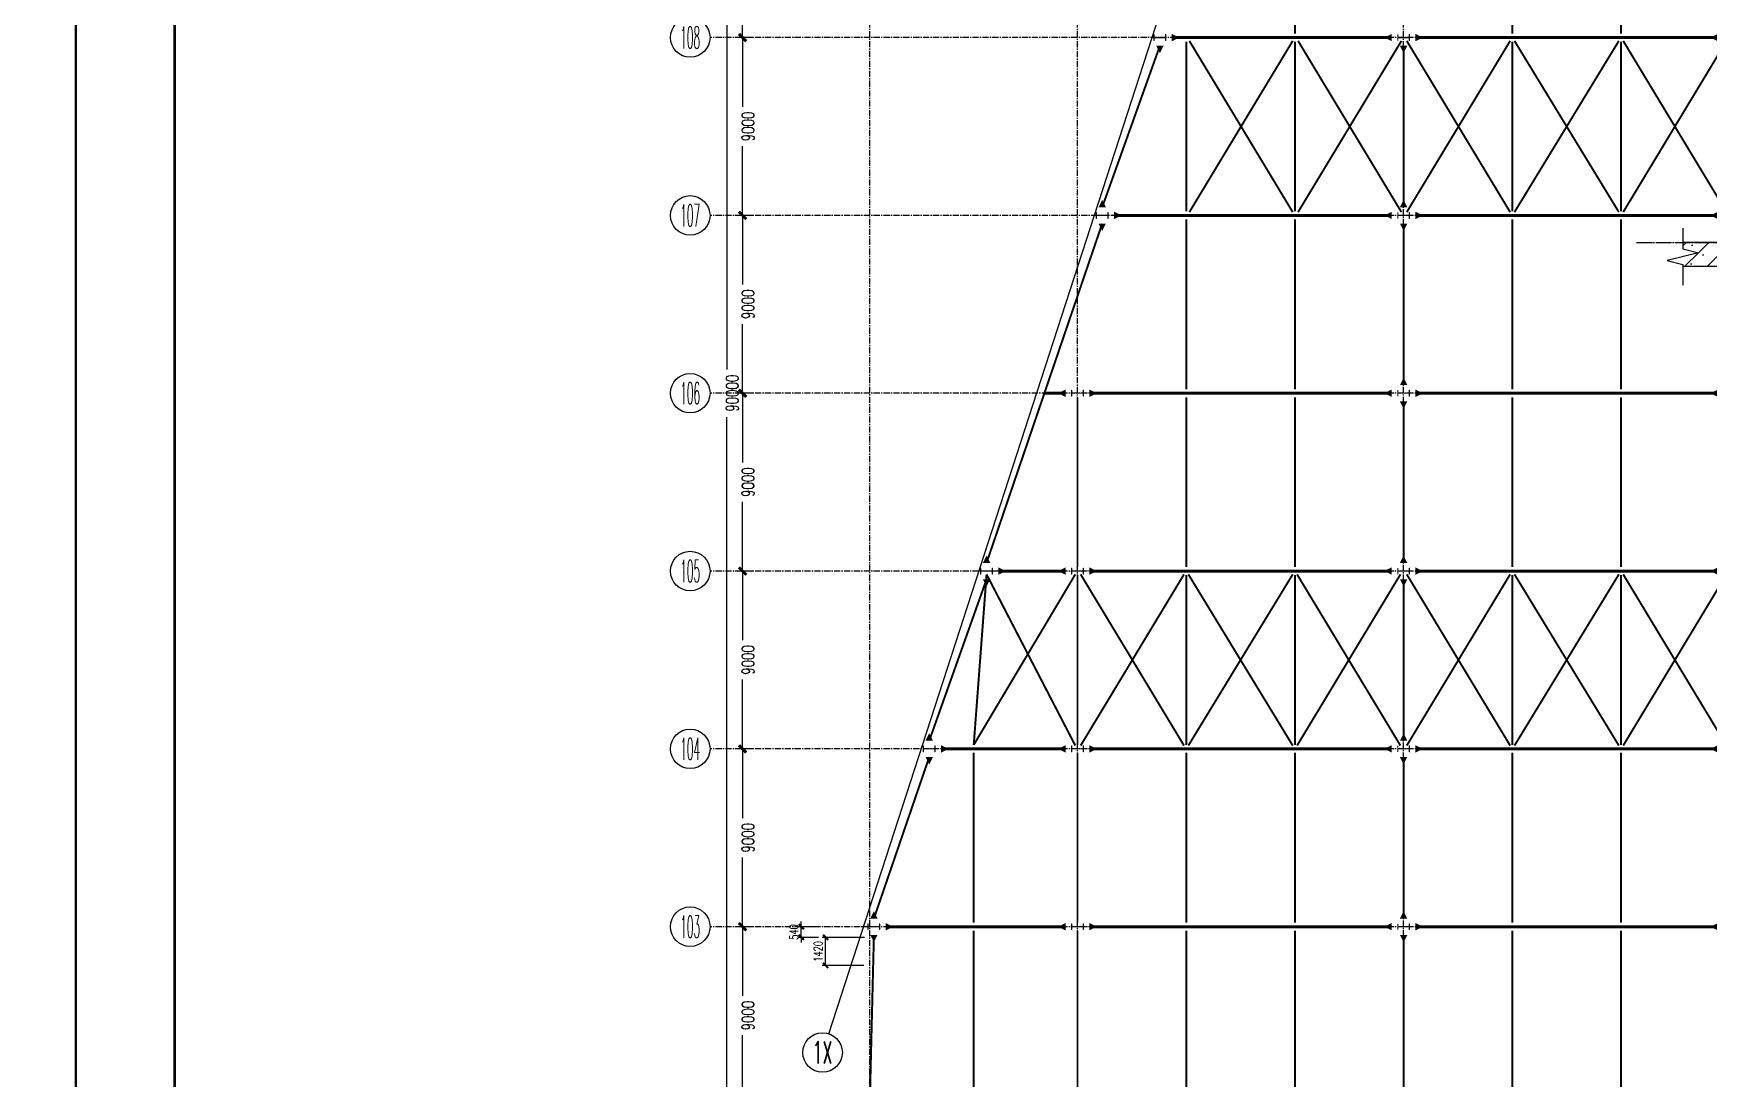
# Model space of a CAD drawing. Extents: x 782294 to 1727252, y -631030 to 17645.
# Drawn here: x 1388631 to 1473377, y -235615 to -182724 of the extents above; entities that cross this region are included whole.
import ezdxf
from ezdxf.enums import TextEntityAlignment as Align

# ---------------------------------------------------------------- set-up
doc = ezdxf.new("R2010")
doc.units = 0
for name, pattern in [('CENTER', [2, 1.25, -0.25, 0.25, -0.25]), ('ZN-CENTER', [2, 1.25, -0.25, 0.25, -0.25]), ('ZN-DOTE', [2.42, 2, -0.2, 0.02, -0.2])]:
    doc.linetypes.add(name, pattern=pattern)
doc.layers.get('Defpoints').update_dxf_attribs({"color": 210})
for name, color, linetype in [('!ZN1-填充-8', 8, 'Continuous'), ('!ZN1-标注-173', 173, 'Continuous'), ('!ZN2-WALL-5', 5, 'Continuous'), ('!ZN3-铝板幕墙-3', 3, 'Continuous'), ('!ZN6-轴线-1', 1, 'ZN-CENTER'), ('!ZN7-符号-173', 173, 'Continuous'), ('0-cxFrame', 155, 'Continuous'), ('2钢材断面', 2, 'Continuous'), ('3符号', 3, 'Continuous'), ('40钢材投影', 40, 'Continuous'), ('ALT_CEN-0-30', 1, 'CENTER'), ('DIM', 173, 'Continuous'), ('DOTE', 1, 'CENTER'), ('S-AXIS', 111, 'Continuous'), ('TEXT', 7, 'Continuous'), ('结构轮廓线', 1, 'Continuous')]:
    doc.layers.add(name, color=color, linetype=linetype)
for name, color, linetype, lineweight in [('0-cxText', 131, 'Continuous', 25), ('S-bea', 40, 'Continuous', 0), ('S-col', 2, 'Continuous', 0), ('柱间支撑', 6, 'CENTER', 0), ('梁', 4, 'Continuous', 18)]:
    doc.layers.add(name, color=color, linetype=linetype, lineweight=lineweight)
doc.styles.add('_TCH_AXIS', font='COMPLEX', dxfattribs={"bigfont": 'GBCBIG'})
doc.styles.add('cx_tuming', font='simhei.ttf')
doc.styles.add('cx_tuqian1', font='')
doc.styles.add('DHTEXT-1', font='romans.shx', dxfattribs={"width": 0.7, "bigfont": 'chinese.shx'})
doc.styles.add('卓越符号', font='ROMANS.shx', dxfattribs={"width": 0.7, "bigfont": 'CHINESE.shx'})
doc.styles.add('黑体', font='simhei.ttf', dxfattribs={"height": 12})
doc.styles.get('cx_tuqian1').set_extended_font_data('SimSun')
doc.dimstyles.new('ZN175', dxfattribs={"dimscale": 175, "dimtxt": 2.5, "dimasz": 1.5, "dimexe": 1, "dimexo": 2, "dimgap": 0.9, "dimtad": 1, "dimdec": 0, "dimdsep": 46, "dimtxsty": 'DHTEXT-1', "dimblk": 'ARCHTICK', "dimcen": 2.5, "dimclrd": 173, "dimclre": 173, "dimclrt": 7, "dimazin": 2, "dimtfac": 1, "dimtdec": 0, "dimtix": 1, "dimtmove": 2, "dimatfit": 3, "dimfxl": 0, "dimtolj": 1, "dimtzin": 0, "dimarcsym": 0})
doc.dimstyles.new('ZN250', dxfattribs={"dimscale": 250, "dimtxt": 2.5, "dimasz": 1.5, "dimexe": 1, "dimexo": 2, "dimgap": 0.9, "dimtad": 1, "dimdec": 0, "dimdsep": 46, "dimtxsty": 'DHTEXT-1', "dimblk": 'ARCHTICK', "dimcen": 2.5, "dimclrd": 173, "dimclre": 173, "dimclrt": 7, "dimazin": 2, "dimtfac": 1, "dimtdec": 0, "dimtix": 1, "dimtmove": 2, "dimatfit": 3, "dimfxl": 0, "dimarcsym": 0})
doc.dimstyles.new('ZN50', dxfattribs={"dimscale": 50, "dimtxt": 2.5, "dimasz": 1.5, "dimexe": 1, "dimexo": 2, "dimgap": 0.9, "dimtad": 1, "dimdec": 0, "dimdsep": 46, "dimtxsty": 'DHTEXT-1', "dimblk": 'ARCHTICK', "dimcen": 2.5, "dimclrd": 173, "dimclre": 173, "dimclrt": 7, "dimazin": 2, "dimtfac": 1, "dimtdec": 0, "dimtix": 1, "dimtmove": 2, "dimatfit": 3, "dimfxl": 0, "dimtolj": 1, "dimtzin": 12, "dimarcsym": 0})
pattern_1 = [(45, (23170.37, -840229.27), (-70.710678, 70.710678), []), (50, (23170.37, -840229.27), (358.63009, -31.37607), [37.5, -412.5]), (355, (23170.37, -840229.27), (-69.37567, 376.09607), [30, -330]), (100.4514, (23200.26, -840231.9), (289.25469, 344.71977), [31.8701, -350.57106]), (46.1842, (23170.37, -840129.27), (533.62052, -82.7595), [56.25, -618.75]), (96.6356, (23214.84, -840136.17), (467.33135, 487.05894), [47.80514, -525.8565]), (351.1842, (23170.37, -840129.27), (467.33097, 487.0593), [45, -495]), (21, (23220.37, -840154.27), (298.45353, -201.30945), [37.5, -412.5]), (326, (23220.37, -840154.27), (121.65767, 362.57502), [30, -330]), (71.4514, (23245.24, -840171.05), (420.11131, 161.26525), [31.8701, -350.57106]), (37.5, (23170.37, -840229.27), (6.079928, 166.446927), [0, -326, 0, -335, 0, -331.25]), (7.5, (23170.37, -840229.27), (131.53477, 197.205856), [0, -191, 0, -318.5, 0, -126.25]), (327.5, (23058.87, -840229.27), (266.911218, -11.277436), [0, -125, 0, -390, 0, -517.5]), (317.5, (23008.87, -840229.27), (291.593085, 50.05249), [0, -162.5, 0, -259, 0, -367.5])]

# ---------------------------------------------------------------- blocks, each defined once
blk = doc.blocks.new('TK22.A1 L(Dragon)')
at = {"layer": '0-cxFrame', "color": 7, "const_width": 0.5}
blk.add_lwpolyline([(0, 0), (-841, 0), (-841, 594), (0, 594)], close=True, dxfattribs=at)
at = {"layer": '0-cxFrame', "const_width": 0.5}
blk.add_lwpolyline([(-80, 10), (-821, 10), (-821, 584), (-80, 584)], close=True, dxfattribs=at)
at = {"style": '黑体', "flags": 4}
blk.add_attdef('图幅', text='', height=3.3, dxfattribs=at).set_placement((-40, 3), align=Align.RIGHT)
at = {"layer": '0-cxText', "flags": 4}
for tag, height, style, p in [('建设单位', 3.5, 'cx_tuming', (-45, 240)), ('项目名称', 3.5, 'cx_tuming', (-45, 210)), ('子项名称', 3.5, 'cx_tuming', (-45, 180)), ('工程编号', 3.3, 'cx_tuqian1', (-35, 165)), ('图名1', 3.5, 'cx_tuming', (-45, 87)), ('图名2', 3.5, 'cx_tuming', (-45, 79)), ('图名3', 3.5, 'cx_tuming', (-45, 71)), ('出图日期', 3.3, 'cx_tuqian1', (-39, 60)), ('专业', 3.3, 'cx_tuqian1', (-55, 52)), ('图号', 3.3, 'cx_tuqian1', (-55, 44)), ('版次', 3.3, 'cx_tuqian1', (-20, 44))]:
    blk.add_attdef(tag, text='', height=height, dxfattribs=dict(at, style=style)).set_placement(p, align=Align.MIDDLE)
at = {"layer": 'Defpoints', "color": 6, "flags": 4}
for tag, height, style, p in [('tufu', 3.3, '黑体', (-12, 12)), ('dwfname', 4, 'cx_tuqian1', (-80, 3))]:
    blk.add_attdef(tag, text='', height=height, dxfattribs=dict(at, style=style)).set_placement(p, align=Align.RIGHT)
blk = doc.blocks.new('_ArchTick')
at = {"color": 0, "linetype": 'ByBlock', "const_width": 0.4}
blk.add_lwpolyline([(-0.5, -0.5), (0.5, 0.5)], dxfattribs=at)
blk = doc.blocks.new('*D1341')
at = {"layer": 'Defpoints', "color": 0, "ltscale": 2500, "transparency": 16777216}
for p in [(-5386, 18000), (-6444, 9000), (-5386, 9000)]:
    blk.add_point(p, dxfattribs=at)
at = {"layer": 'DIM', "color": 173, "linetype": 'ByBlock', "lineweight": -2, "ltscale": 2500, "transparency": 16777216}
for p, q in [((-5886, 18000), (-6694, 18000)), ((-6444, 18000), (-6444, 14496)), ((-6444, 9000), (-6444, 12504)), ((-5886, 9000), (-6694, 9000))]:
    blk.add_line(p, q, dxfattribs=at)
at = {"layer": 'DIM', "color": 173, "lineweight": -2, "ltscale": 2500, "transparency": 16777216, "xscale": 375, "yscale": 375, "zscale": 375}
for p, rotation in [((-6444, 18000), 90), ((-6444, 9000), 270)]:
    blk.add_blockref('_ArchTick', p, dxfattribs=dict(at, rotation=rotation))
at = {"layer": 'DIM', "color": 7, "ltscale": 2500, "transparency": 16777216, "insert": (-6169, 13500), "char_height": 625, "attachment_point": 5, "rotation": 90, "style": 'DHTEXT-1'}
blk.add_mtext('9000', dxfattribs=at)
blk = doc.blocks.new('*D1342')
at = {"layer": 'Defpoints', "color": 0, "ltscale": 2500, "transparency": 16777216}
for p in [(-5386, 27000), (-6444, 18000), (-5386, 18000)]:
    blk.add_point(p, dxfattribs=at)
at = {"layer": 'DIM', "color": 173, "linetype": 'ByBlock', "lineweight": -2, "ltscale": 2500, "transparency": 16777216}
for p, q in [((-5886, 27000), (-6694, 27000)), ((-6444, 27000), (-6444, 23496)), ((-6444, 18000), (-6444, 21504)), ((-5886, 18000), (-6694, 18000))]:
    blk.add_line(p, q, dxfattribs=at)
at = {"layer": 'DIM', "color": 173, "lineweight": -2, "ltscale": 2500, "transparency": 16777216, "xscale": 375, "yscale": 375, "zscale": 375}
for p, rotation in [((-6444, 27000), 90), ((-6444, 18000), 270)]:
    blk.add_blockref('_ArchTick', p, dxfattribs=dict(at, rotation=rotation))
at = {"layer": 'DIM', "color": 7, "ltscale": 2500, "transparency": 16777216, "insert": (-6169, 22500), "char_height": 625, "attachment_point": 5, "rotation": 90, "style": 'DHTEXT-1'}
blk.add_mtext('9000', dxfattribs=at)
blk = doc.blocks.new('*D1343')
at = {"layer": 'Defpoints', "color": 0, "ltscale": 2500, "transparency": 16777216}
for p in [(-5386, 36000), (-6444, 27000), (-5386, 27000)]:
    blk.add_point(p, dxfattribs=at)
at = {"layer": 'DIM', "color": 173, "linetype": 'ByBlock', "lineweight": -2, "ltscale": 2500, "transparency": 16777216}
for p, q in [((-5886, 36000), (-6694, 36000)), ((-6444, 36000), (-6444, 32496)), ((-6444, 27000), (-6444, 30504)), ((-5886, 27000), (-6694, 27000))]:
    blk.add_line(p, q, dxfattribs=at)
at = {"layer": 'DIM', "color": 173, "lineweight": -2, "ltscale": 2500, "transparency": 16777216, "xscale": 375, "yscale": 375, "zscale": 375}
for p, rotation in [((-6444, 36000), 90), ((-6444, 27000), 270)]:
    blk.add_blockref('_ArchTick', p, dxfattribs=dict(at, rotation=rotation))
at = {"layer": 'DIM', "color": 7, "ltscale": 2500, "transparency": 16777216, "insert": (-6169, 31500), "char_height": 625, "attachment_point": 5, "rotation": 90, "style": 'DHTEXT-1'}
blk.add_mtext('9000', dxfattribs=at)
blk = doc.blocks.new('*D1344')
at = {"layer": 'Defpoints', "color": 0, "ltscale": 2500, "transparency": 16777216}
for p in [(-5386, 45000), (-6444, 36000), (-5386, 36000)]:
    blk.add_point(p, dxfattribs=at)
at = {"layer": 'DIM', "color": 173, "linetype": 'ByBlock', "lineweight": -2, "ltscale": 2500, "transparency": 16777216}
for p, q in [((-5886, 45000), (-6694, 45000)), ((-6444, 45000), (-6444, 41496)), ((-6444, 36000), (-6444, 39504)), ((-5886, 36000), (-6694, 36000))]:
    blk.add_line(p, q, dxfattribs=at)
at = {"layer": 'DIM', "color": 173, "lineweight": -2, "ltscale": 2500, "transparency": 16777216, "xscale": 375, "yscale": 375, "zscale": 375}
for p, rotation in [((-6444, 45000), 90), ((-6444, 36000), 270)]:
    blk.add_blockref('_ArchTick', p, dxfattribs=dict(at, rotation=rotation))
at = {"layer": 'DIM', "color": 7, "ltscale": 2500, "transparency": 16777216, "insert": (-6169, 40500), "char_height": 625, "attachment_point": 5, "rotation": 90, "style": 'DHTEXT-1'}
blk.add_mtext('9000', dxfattribs=at)
blk = doc.blocks.new('*D1345')
at = {"layer": 'Defpoints', "color": 0, "ltscale": 2500, "transparency": 16777216}
for p in [(-5386, 54000), (-6444, 45000), (-5386, 45000)]:
    blk.add_point(p, dxfattribs=at)
at = {"layer": 'DIM', "color": 173, "linetype": 'ByBlock', "lineweight": -2, "ltscale": 2500, "transparency": 16777216}
for p, q in [((-5886, 54000), (-6694, 54000)), ((-6444, 54000), (-6444, 50496)), ((-6444, 45000), (-6444, 48504)), ((-5886, 45000), (-6694, 45000))]:
    blk.add_line(p, q, dxfattribs=at)
at = {"layer": 'DIM', "color": 173, "lineweight": -2, "ltscale": 2500, "transparency": 16777216, "xscale": 375, "yscale": 375, "zscale": 375}
for p, rotation in [((-6444, 54000), 90), ((-6444, 45000), 270)]:
    blk.add_blockref('_ArchTick', p, dxfattribs=dict(at, rotation=rotation))
at = {"layer": 'DIM', "color": 7, "ltscale": 2500, "transparency": 16777216, "insert": (-6169, 49500), "char_height": 625, "attachment_point": 5, "rotation": 90, "style": 'DHTEXT-1'}
blk.add_mtext('9000', dxfattribs=at)
blk = doc.blocks.new('*D1346')
at = {"layer": 'Defpoints', "color": 0, "ltscale": 2500, "transparency": 16777216}
for p in [(-5386, 63000), (-6444, 54000), (-5386, 54000)]:
    blk.add_point(p, dxfattribs=at)
at = {"layer": 'DIM', "color": 173, "linetype": 'ByBlock', "lineweight": -2, "ltscale": 2500, "transparency": 16777216}
for p, q in [((-5886, 63000), (-6694, 63000)), ((-6444, 63000), (-6444, 59496)), ((-6444, 54000), (-6444, 57504)), ((-5886, 54000), (-6694, 54000))]:
    blk.add_line(p, q, dxfattribs=at)
at = {"layer": 'DIM', "color": 173, "lineweight": -2, "ltscale": 2500, "transparency": 16777216, "xscale": 375, "yscale": 375, "zscale": 375}
for p, rotation in [((-6444, 63000), 90), ((-6444, 54000), 270)]:
    blk.add_blockref('_ArchTick', p, dxfattribs=dict(at, rotation=rotation))
at = {"layer": 'DIM', "color": 7, "ltscale": 2500, "transparency": 16777216, "insert": (-6169, 58500), "char_height": 625, "attachment_point": 5, "rotation": 90, "style": 'DHTEXT-1'}
blk.add_mtext('9000', dxfattribs=at)
blk = doc.blocks.new('*D1347')
at = {"layer": 'Defpoints', "color": 0, "ltscale": 2500, "transparency": 16777216}
for p in [(-5386, 72000), (-6444, 63000), (-5386, 63000)]:
    blk.add_point(p, dxfattribs=at)
at = {"layer": 'DIM', "color": 173, "linetype": 'ByBlock', "lineweight": -2, "ltscale": 2500, "transparency": 16777216}
for p, q in [((-5886, 72000), (-6694, 72000)), ((-6444, 72000), (-6444, 68496)), ((-6444, 63000), (-6444, 66504)), ((-5886, 63000), (-6694, 63000))]:
    blk.add_line(p, q, dxfattribs=at)
at = {"layer": 'DIM', "color": 173, "lineweight": -2, "ltscale": 2500, "transparency": 16777216, "xscale": 375, "yscale": 375, "zscale": 375}
for p, rotation in [((-6444, 72000), 90), ((-6444, 63000), 270)]:
    blk.add_blockref('_ArchTick', p, dxfattribs=dict(at, rotation=rotation))
at = {"layer": 'DIM', "color": 7, "ltscale": 2500, "transparency": 16777216, "insert": (-6169, 67500), "char_height": 625, "attachment_point": 5, "rotation": 90, "style": 'DHTEXT-1'}
blk.add_mtext('9000', dxfattribs=at)
blk = doc.blocks.new('*D1371')
at = {"layer": 'Defpoints', "color": 0, "ltscale": 2500, "transparency": 16777216}
for p in [(-5486, 90000), (-7244, 0), (-5486, 0)]:
    blk.add_point(p, dxfattribs=at)
at = {"layer": 'DIM', "color": 173, "linetype": 'ByBlock', "lineweight": -2, "ltscale": 2500, "transparency": 16777216}
for p, q in [((-5986, 90000), (-7494, 90000)), ((-7244, 90000), (-7244, 46204)), ((-7244, 0), (-7244, 43796)), ((-5986, 0), (-7494, 0))]:
    blk.add_line(p, q, dxfattribs=at)
at = {"layer": 'DIM', "color": 173, "lineweight": -2, "ltscale": 2500, "transparency": 16777216, "xscale": 375, "yscale": 375, "zscale": 375}
for p, rotation in [((-7244, 90000), 90), ((-7244, 0), 270)]:
    blk.add_blockref('_ArchTick', p, dxfattribs=dict(at, rotation=rotation))
at = {"layer": 'DIM', "color": 7, "ltscale": 2500, "transparency": 16777216, "insert": (-6969, 45000), "char_height": 625, "attachment_point": 5, "rotation": 90, "style": 'DHTEXT-1'}
blk.add_mtext('90000', dxfattribs=at)
blk = doc.blocks.new('卓越-轴号')
blk.add_circle((0, 0), 4)
at = {"color": 0, "style": '_TCH_AXIS', "width": 1.041667, "flags": 8}
blk.add_attdef('A', text='', height=4.48, dxfattribs=at).set_placement((-2, -2.24), (2, -2.24), align=Align.FIT)
blk = doc.blocks.new('*U28')
at = {"const_width": 0.7}
blk.add_lwpolyline([(-11.29, 0), (11.29, 0)], dxfattribs=at)
at = {"color": 0, "style": '卓越符号', "width": 0.7, "flags": 8}
blk.add_attdef('图名', text='', height=5, dxfattribs=at).set_placement((0, 1.85), align=Align.CENTER)
blk.add_attdef('比例', (14.09, 1.85), '', height=4, dxfattribs=at)
blk = doc.blocks.new('A$Cec10f56f')
at = {"layer": '!ZN1-填充-8'}
h = blk.add_hatch(color=252, dxfattribs=at)
h.dxf.hatch_style = 1
h.paths.add_polyline_path([(10, 55), (10, 63), (18, 55)])
h = blk.add_hatch(color=252, dxfattribs=at)
h.dxf.hatch_style = 1
h.paths.add_polyline_path([(18, 55), (18, 45), (10, 45), (10, 55)])
h = blk.add_hatch(color=252, dxfattribs=at)
h.dxf.hatch_style = 1
h.paths.add_polyline_path([(10, 45), (10, 37), (18, 45)])
h = blk.add_hatch(color=252, dxfattribs=at)
h.dxf.hatch_style = 1
h.paths.add_polyline_path([(10, -45), (10, -37), (18, -45)])
h = blk.add_hatch(color=252, dxfattribs=at)
h.dxf.hatch_style = 1
h.paths.add_polyline_path([(18, -45), (18, -55), (10, -55), (10, -45)])
h = blk.add_hatch(color=252, dxfattribs=at)
h.dxf.hatch_style = 1
h.paths.add_polyline_path([(10, -55), (10, -63), (18, -55)])
at = {"layer": '2钢材断面'}
for p, q in [((0, 100), (10, 100)), ((0, 100), (0, -100)), ((10, 100), (10, 45)), ((10, 45), (10, -44)), ((0, -100), (10, -100)), ((10, -44), (10, -100))]:
    blk.add_line(p, q, dxfattribs=at)
at = {"layer": '40钢材投影'}
for p, q in [((18, 55), (10, 63)), ((10, 55), (200, 55)), ((10, 45), (200, 45)), ((18, 45), (10, 37)), ((200, 55), (200, 45)), ((18, -45), (10, -37)), ((10, -45), (200, -45)), ((10, -55), (200, -55)), ((18, -55), (10, -63)), ((200, -45), (200, -55))]:
    blk.add_line(p, q, dxfattribs=at)
for points in [[(172, 45), (150, 45), (150, 55), (200, 55), (200, 45), (184, 45)], [(172, -55), (150, -55), (150, -45), (200, -45), (200, -55), (184, -55)]]:
    blk.add_lwpolyline(points, dxfattribs=at)
at = {"layer": 'ALT_CEN-0-30', "ltscale": 0.3}
for p, q in [((0, 50), (198, 50)), ((0, -50), (198, -50))]:
    blk.add_line(p, q, dxfattribs=at)
blk = doc.blocks.new('*D263')
at = {"layer": 'Defpoints', "color": 0, "ltscale": 500, "transparency": 16777216}
for p in [(1725813, -107828), (1725813, -109028), (1726225, -109028)]:
    blk.add_point(p, dxfattribs=at)
at = {"layer": 'DIM', "color": 173, "linetype": 'ByBlock', "lineweight": -2, "ltscale": 500, "transparency": 16777216}
for p, q in [((1725913, -107828), (1726275, -107828)), ((1726225, -107828), (1726225, -109028)), ((1725913, -109028), (1726275, -109028))]:
    blk.add_line(p, q, dxfattribs=at)
at = {"layer": 'DIM', "color": 173, "lineweight": -2, "ltscale": 500, "transparency": 16777216, "xscale": 75, "yscale": 75, "zscale": 75}
for p, rotation in [((1726225, -107828), 90), ((1726225, -109028), 270)]:
    blk.add_blockref('_ArchTick', p, dxfattribs=dict(at, rotation=rotation))
at = {"layer": 'DIM', "color": 7, "ltscale": 500, "transparency": 16777216, "insert": (1726118, -108428), "char_height": 125, "attachment_point": 5, "rotation": 90, "style": 'DHTEXT-1'}
blk.add_mtext('\\A1;1200', dxfattribs=at)
blk = doc.blocks.new('*U24')
at = {"ltscale": 10}
blk.add_line((3.48, 0), (-6.85, 0), dxfattribs=at)
blk.add_lwpolyline([(3, 3), (0, 0), (-3, 3), (13.45, 3)])
at = {"color": 0, "style": '卓越符号', "width": 0.7, "flags": 8}
blk.add_attdef('±0.000', text='', height=3.5, dxfattribs=at).set_placement((13.45, 4.35), align=Align.RIGHT)
blk = doc.blocks.new('*D264')
at = {"layer": 'Defpoints', "color": 0, "ltscale": 500, "transparency": 16777216}
for p in [(1725813, -107128), (1726225, -107128), (1725813, -107828)]:
    blk.add_point(p, dxfattribs=at)
at = {"layer": 'DIM', "color": 173, "linetype": 'ByBlock', "lineweight": -2, "ltscale": 500, "transparency": 16777216}
for p, q in [((1725913, -107128), (1726275, -107128)), ((1726225, -107828), (1726225, -107128)), ((1725913, -107828), (1726275, -107828))]:
    blk.add_line(p, q, dxfattribs=at)
at = {"layer": 'DIM', "color": 173, "lineweight": -2, "ltscale": 500, "transparency": 16777216, "xscale": 75, "yscale": 75, "zscale": 75}
for p, rotation in [((1726225, -107128), 90), ((1726225, -107828), 270)]:
    blk.add_blockref('_ArchTick', p, dxfattribs=dict(at, rotation=rotation))
at = {"layer": 'DIM', "color": 7, "ltscale": 500, "transparency": 16777216, "insert": (1726118, -107478), "char_height": 125, "attachment_point": 5, "rotation": 90, "style": 'DHTEXT-1'}
blk.add_mtext('\\A1;700', dxfattribs=at)
blk = doc.blocks.new('*D1419')
at = {"layer": '!ZN1-标注-173', "color": 173, "linetype": 'ByBlock', "lineweight": -2, "ltscale": 1750, "transparency": 16777216}
for p, q in [((1430683, -228471), (1428531, -228471)), ((1428706, -229891), (1428706, -228471)), ((1430648, -229891), (1428531, -229891))]:
    blk.add_line(p, q, dxfattribs=at)
at = {"layer": 'Defpoints', "color": 0, "ltscale": 1750, "transparency": 16777216}
for p in [(1428706, -228471), (1431033, -228471), (1430998, -229891)]:
    blk.add_point(p, dxfattribs=at)
at = {"layer": '!ZN1-标注-173', "color": 173, "lineweight": -2, "ltscale": 1750, "transparency": 16777216, "xscale": 262.5, "yscale": 262.5, "zscale": 262.5}
for p, rotation in [((1428706, -228471), 90), ((1428706, -229891), 270)]:
    blk.add_blockref('_ArchTick', p, dxfattribs=dict(at, rotation=rotation))
at = {"layer": '!ZN1-标注-173', "color": 7, "ltscale": 1750, "transparency": 16777216, "insert": (1428330, -229181), "char_height": 437.5, "attachment_point": 5, "rotation": 90, "style": 'DHTEXT-1'}
blk.add_mtext('\\A1;1420', dxfattribs=at)
blk = doc.blocks.new('*D1420')
at = {"layer": '!ZN1-标注-173', "color": 173, "linetype": 'ByBlock', "lineweight": -2, "ltscale": 1750, "transparency": 16777216}
for p, q in [((1428356, -227931), (1427302, -227931)), ((1427477, -227931), (1427477, -227669)), ((1427477, -228471), (1427477, -227931)), ((1428356, -228471), (1427302, -228471)), ((1427477, -228471), (1427477, -228734))]:
    blk.add_line(p, q, dxfattribs=at)
at = {"layer": 'Defpoints', "color": 0, "ltscale": 1750, "transparency": 16777216}
for p in [(1427477, -227931), (1428706, -227931), (1428706, -228471)]:
    blk.add_point(p, dxfattribs=at)
at = {"layer": '!ZN1-标注-173', "color": 173, "lineweight": -2, "ltscale": 1750, "transparency": 16777216, "xscale": 262.5, "yscale": 262.5, "zscale": 262.5}
for p, rotation in [((1427477, -227931), 270), ((1427477, -228471), 90)]:
    blk.add_blockref('_ArchTick', p, dxfattribs=dict(at, rotation=rotation))
at = {"layer": '!ZN1-标注-173', "color": 7, "ltscale": 1750, "transparency": 16777216, "insert": (1427101, -228201), "char_height": 437.5, "attachment_point": 5, "rotation": 90, "style": 'DHTEXT-1'}
blk.add_mtext('\\A1;540', dxfattribs=at)
blk = doc.blocks.new('A$C782baac0')
at = {"layer": 'S-bea'}
for points in [[(14670, 62585, 375, 0, 0), (14670, 62210, 375, 0, 0)], [(15270, 63000, 375, 0, 0), (15645, 63000, 375, 0, 0)], [(26400, 63000, 375, 0, 0), (26025, 63000, 375, 0, 0)], [(26400, 63000, 375, 0, 0), (26025, 63000, 375, 0, 0)], [(27000, 62585, 375, 0, 0), (27000, 62210, 375, 0, 0)], [(27600, 63000, 375, 0, 0), (27975, 63000, 375, 0, 0)], [(42900, 63000, 375, 0, 0), (42525, 63000, 375, 0, 0)], [(42900, 63000, 375, 0, 0), (42525, 63000, 375, 0, 0)], [(11750, 54415, 375, 0, 0), (11750, 54790, 375, 0, 0)], [(27000, 54415, 375, 0, 0), (27000, 54790, 375, 0, 0)], [(11750, 53585, 375, 0, 0), (11750, 53210, 375, 0, 0)], [(12350, 54000, 375, 0, 0), (12725, 54000, 375, 0, 0)], [(26400, 54000, 375, 0, 0), (26025, 54000, 375, 0, 0)], [(26400, 54000, 375, 0, 0), (26025, 54000, 375, 0, 0)], [(27000, 53585, 375, 0, 0), (27000, 53210, 375, 0, 0)], [(27600, 54000, 375, 0, 0), (27975, 54000, 375, 0, 0)], [(27600, 54000, 375, 0, 0), (27975, 54000, 375, 0, 0)], [(42900, 54000, 375, 0, 0), (42525, 54000, 375, 0, 0)], [(42900, 54000, 375, 0, 0), (42525, 54000, 375, 0, 0)], [(27000, 45415, 375, 0, 0), (27000, 45790, 375, 0, 0)], [(9900, 45000, 375, 0, 0), (9525, 45000, 375, 0, 0)], [(9900, 45000, 375, 0, 0), (9525, 45000, 375, 0, 0)], [(11100, 45000, 375, 0, 0), (11475, 45000, 375, 0, 0)], [(26400, 45000, 375, 0, 0), (26025, 45000, 375, 0, 0)], [(26400, 45000, 375, 0, 0), (26025, 45000, 375, 0, 0)], [(27600, 45000, 375, 0, 0), (27975, 45000, 375, 0, 0)], [(42900, 45000, 375, 0, 0), (42525, 45000, 375, 0, 0)], [(42900, 45000, 375, 0, 0), (42525, 45000, 375, 0, 0)], [(27000, 44585, 375, 0, 0), (27000, 44210, 375, 0, 0)], [(5900, 36415, 375, 0, 0), (5900, 36790, 375, 0, 0)], [(27000, 36415, 375, 0, 0), (27000, 36790, 375, 0, 0)], [(5900, 35585, 375, 0, 0), (5900, 35210, 375, 0, 0)], [(6500, 36000, 375, 0, 0), (6875, 36000, 375, 0, 0)], [(9900, 36000, 375, 0, 0), (9525, 36000, 375, 0, 0)], [(11100, 36000, 375, 0, 0), (11475, 36000, 375, 0, 0)], [(26400, 36000, 375, 0, 0), (26025, 36000, 375, 0, 0)], [(26400, 36000, 375, 0, 0), (26025, 36000, 375, 0, 0)], [(27000, 35585, 375, 0, 0), (27000, 35210, 375, 0, 0)], [(27600, 36000, 375, 0, 0), (27975, 36000, 375, 0, 0)], [(42900, 36000, 375, 0, 0), (42525, 36000, 375, 0, 0)], [(42900, 36000, 375, 0, 0), (42525, 36000, 375, 0, 0)], [(3000, 27415, 375, 0, 0), (3000, 27790, 375, 0, 0)], [(27000, 27415, 375, 0, 0), (27000, 27790, 375, 0, 0)], [(3600, 27000, 375, 0, 0), (3975, 27000, 375, 0, 0)], [(9900, 27000, 375, 0, 0), (9525, 27000, 375, 0, 0)], [(11100, 27000, 375, 0, 0), (11475, 27000, 375, 0, 0)], [(26400, 27000, 375, 0, 0), (26025, 27000, 375, 0, 0)], [(26400, 27000, 375, 0, 0), (26025, 27000, 375, 0, 0)], [(27600, 27000, 375, 0, 0), (27975, 27000, 375, 0, 0)], [(42900, 27000, 375, 0, 0), (42525, 27000, 375, 0, 0)], [(42900, 27000, 375, 0, 0), (42525, 27000, 375, 0, 0)], [(3000, 26585, 375, 0, 0), (3000, 26210, 375, 0, 0)], [(27000, 26585, 375, 0, 0), (27000, 26210, 375, 0, 0)], [(200, 18415, 375, 0, 0), (200, 18790, 375, 0, 0)], [(27000, 18415, 375, 0, 0), (27000, 18790, 375, 0, 0)], [(800, 18000, 375, 0, 0), (1175, 18000, 375, 0, 0)], [(9900, 18000, 375, 0, 0), (9525, 18000, 375, 0, 0)], [(9900, 18000, 375, 0, 0), (9525, 18000, 375, 0, 0)], [(11100, 18000, 375, 0, 0), (11475, 18000, 375, 0, 0)], [(26400, 18000, 375, 0, 0), (26025, 18000, 375, 0, 0)], [(26400, 18000, 375, 0, 0), (26025, 18000, 375, 0, 0)], [(27600, 18000, 375, 0, 0), (27975, 18000, 375, 0, 0)], [(42900, 18000, 375, 0, 0), (42525, 18000, 375, 0, 0)], [(42900, 18000, 375, 0, 0), (42525, 18000, 375, 0, 0)], [(200, 17585, 375, 0, 0), (200, 17210, 375, 0, 0)], [(27000, 17585, 375, 0, 0), (27000, 17210, 375, 0, 0)]]:
    blk.add_lwpolyline(points, format="xyseb", dxfattribs=at)
at = {"layer": 'S-bea', "const_width": 150}
for points in [[(15270, 63000), (26400, 63000)], [(27600, 63000), (42900, 63000)], [(12350, 54000), (26400, 54000)], [(27600, 54000), (42900, 54000)], [(9900, 45000), (8825, 45000)], [(11100, 45000), (26400, 45000)], [(27600, 45000), (42900, 45000)], [(6500, 36000), (9900, 36000)], [(11100, 36000), (26400, 36000)], [(27600, 36000), (42900, 36000)], [(3600, 27000), (9900, 27000)], [(11100, 27000), (26400, 27000)], [(27600, 27000), (42900, 27000)], [(800, 18000), (9900, 18000)], [(11100, 18000), (26400, 18000)], [(27600, 18000), (42900, 18000)]]:
    blk.add_lwpolyline(points, dxfattribs=at)
at = {"layer": 'S-col'}
for points in [[(14370, 62850), (14370, 63150), (14382, 63150), (14382, 63004), (14958, 63004), (14958, 63150), (14970, 63150), (14970, 62850), (14958, 62850), (14958, 62996), (14382, 62996), (14382, 62850)], [(26700, 62850), (26700, 63150), (26712, 63150), (26712, 63004), (27288, 63004), (27288, 63150), (27300, 63150), (27300, 62850), (27288, 62850), (27288, 62996), (26712, 62996), (26712, 62850)], [(11450, 53850), (11450, 54150), (11462, 54150), (11462, 54004), (12038, 54004), (12038, 54150), (12050, 54150), (12050, 53850), (12038, 53850), (12038, 53996), (11462, 53996), (11462, 53850)], [(26700, 53850), (26700, 54150), (26712, 54150), (26712, 54004), (27288, 54004), (27288, 54150), (27300, 54150), (27300, 53850), (27288, 53850), (27288, 53996), (26712, 53996), (26712, 53850)], [(10200, 44850), (10200, 45150), (10212, 45150), (10212, 45004), (10788, 45004), (10788, 45150), (10800, 45150), (10800, 44850), (10788, 44850), (10788, 44996), (10212, 44996), (10212, 44850)], [(26700, 44850), (26700, 45150), (26712, 45150), (26712, 45004), (27288, 45004), (27288, 45150), (27300, 45150), (27300, 44850), (27288, 44850), (27288, 44996), (26712, 44996), (26712, 44850)], [(5600, 35850), (5600, 36150), (5612, 36150), (5612, 36004), (6188, 36004), (6188, 36150), (6200, 36150), (6200, 35850), (6188, 35850), (6188, 35996), (5612, 35996), (5612, 35850)], [(10200, 35850), (10200, 36150), (10212, 36150), (10212, 36004), (10788, 36004), (10788, 36150), (10800, 36150), (10800, 35850), (10788, 35850), (10788, 35996), (10212, 35996), (10212, 35850)], [(26700, 35850), (26700, 36150), (26712, 36150), (26712, 36004), (27288, 36004), (27288, 36150), (27300, 36150), (27300, 35850), (27288, 35850), (27288, 35996), (26712, 35996), (26712, 35850)], [(2700, 26850), (2700, 27150), (2712, 27150), (2712, 27004), (3288, 27004), (3288, 27150), (3300, 27150), (3300, 26850), (3288, 26850), (3288, 26996), (2712, 26996), (2712, 26850)], [(10200, 26850), (10200, 27150), (10212, 27150), (10212, 27004), (10788, 27004), (10788, 27150), (10800, 27150), (10800, 26850), (10788, 26850), (10788, 26996), (10212, 26996), (10212, 26850)], [(26700, 26850), (26700, 27150), (26712, 27150), (26712, 27004), (27288, 27004), (27288, 27150), (27300, 27150), (27300, 26850), (27288, 26850), (27288, 26996), (26712, 26996), (26712, 26850)], [(-100, 17850), (-100, 18150), (-88, 18150), (-88, 18004), (488, 18004), (488, 18150), (500, 18150), (500, 17850), (488, 17850), (488, 17996), (-88, 17996), (-88, 17850)], [(10200, 17850), (10200, 18150), (10212, 18150), (10212, 18004), (10788, 18004), (10788, 18150), (10800, 18150), (10800, 17850), (10788, 17850), (10788, 17996), (10212, 17996), (10212, 17850)], [(26700, 17850), (26700, 18150), (26712, 18150), (26712, 18004), (27288, 18004), (27288, 18150), (27300, 18150), (27300, 17850), (27288, 17850), (27288, 17996), (26712, 17996), (26712, 17850)]]:
    blk.add_lwpolyline(points, close=True, dxfattribs=at)
at = {"layer": '柱间支撑', "linetype": 'Continuous', "const_width": 100}
for points in [[(21500, 63200), (21500, 71800)], [(32500, 63200), (32500, 71800)], [(38000, 63200), (38000, 71800)], [(16000, 54200), (16000, 62800)], [(21390, 54167), (16160, 62833)], [(16160, 54167), (21390, 62833)], [(21500, 54200), (21500, 62800)], [(26890, 54167), (21660, 62833)], [(21660, 54167), (26890, 62833)], [(32390, 54167), (27160, 62833)], [(27160, 54167), (32390, 62833)], [(32500, 54200), (32500, 62800)], [(37890, 54167), (32610, 62833)], [(32610, 54167), (37890, 62833)], [(38000, 54200), (38000, 62800)], [(43340, 54167), (38110, 62833)], [(38110, 54167), (43340, 62833)], [(16000, 45200), (16000, 53800)], [(21500, 45200), (21500, 53800)], [(32500, 45200), (32500, 53800)], [(38000, 45200), (38000, 53800)], [(10500, 36200), (10500, 44800)], [(16000, 36200), (16000, 44800)], [(21500, 36200), (21500, 44800)], [(32500, 36200), (32500, 44800)], [(38000, 36200), (38000, 44800)], [(5250, 27200), (10390, 35833)], [(5900, 35833), (5250, 27200)], [(10390, 27167), (5900, 35833)], [(10500, 27200), (10500, 35800)], [(15890, 27167), (10660, 35833)], [(10660, 27167), (15890, 35833)], [(16000, 27200), (16000, 35800)], [(21390, 27167), (16110, 35833)], [(16110, 27167), (21390, 35833)], [(21500, 27200), (21500, 35800)], [(26840, 27167), (21610, 35833)], [(21610, 27167), (26840, 35833)], [(32390, 27167), (27160, 35833)], [(27160, 27167), (32390, 35833)], [(32500, 27200), (32500, 35800)], [(37890, 27167), (32610, 35833)], [(32610, 27167), (37890, 35833)], [(38000, 27200), (38000, 35800)], [(43340, 27167), (38110, 35833)], [(38110, 27167), (43340, 35833)], [(5250, 18200), (5250, 26800)], [(10500, 18200), (10500, 26800)], [(16000, 18200), (16000, 26800)], [(21500, 18200), (21500, 26800)], [(32500, 18200), (32500, 26800)], [(38000, 18200), (38000, 26800)], [(5250, 9200), (5250, 17800)], [(10500, 9200), (10500, 17800)], [(16000, 9200), (16000, 17800)], [(21500, 9200), (21500, 17800)], [(32500, 9200), (32500, 17800)], [(38000, 9200), (38000, 17800)]]:
    blk.add_lwpolyline(points, dxfattribs=at)
at = {"layer": '梁', "linetype": 'Continuous', "const_width": 100}
for points in [[(11750, 54415), (14670, 62585)], [(27000, 54415), (27000, 62585)], [(5900, 36415), (11750, 53585)], [(27000, 45415), (27000, 53585)], [(27000, 36415), (27000, 44585)], [(3000, 27415), (5900, 35585)], [(27000, 27415), (27000, 35585)], [(200, 18415), (3000, 26585)], [(27000, 18415), (27000, 26585)], [(0, 9415), (200, 17585)], [(27000, 9415), (27000, 17585)]]:
    blk.add_lwpolyline(points, dxfattribs=at)
blk = doc.blocks.new('20250901082728')
at = {"layer": 'DOTE', "ltscale": 250}
for p, q in [((0, -5988.9), (0, 99667.3)), ((10500, -5994), (10500, 99662.3)), ((27000, -5993.9), (27000, 99662.3)), ((109500, 63000), (-8092.2, 63000)), ((109500, 54000), (-8092.2, 54000)), ((109500, 45000), (-8092.2, 45000)), ((109500, 36000), (-8092.2, 36000)), ((109500, 27000), (-8092.2, 27000)), ((109500, 18000), (-8092.2, 18000))]:
    blk.add_line(p, q, dxfattribs=at)
at = {"layer": 'DOTE', "linetype": 'ByBlock'}
blk.add_lwpolyline([(-2087.6, 12582.6), (24399, 94214.7)], dxfattribs=at)
at = {"layer": '3符号', "color": 7}
ref = blk.add_blockref('卓越-轴号', (-9092.2, 63001.1), dxfattribs=dict(at, xscale=250, yscale=250, zscale=250))
ref.add_attrib('A', '108', dxfattribs={"layer": '0', "color": 0, "height": 1120, "style": '_TCH_AXIS', "width": 0.382653}).set_placement((-9592.2, 62441.1), (-8592.2, 62441.1), align=Align.FIT)
ref = blk.add_blockref('卓越-轴号', (-9092.2, 54001.1), dxfattribs=dict(at, xscale=250, yscale=250, zscale=250))
ref.add_attrib('A', '107', dxfattribs={"layer": '0', "color": 0, "height": 1120, "style": '_TCH_AXIS', "width": 0.382653}).set_placement((-9592.2, 53441.1), (-8592.2, 53441.1), align=Align.FIT)
ref = blk.add_blockref('卓越-轴号', (-9092.2, 45001.1), dxfattribs=dict(at, xscale=250, yscale=250, zscale=250))
ref.add_attrib('A', '106', dxfattribs={"layer": '0', "color": 0, "height": 1120, "style": '_TCH_AXIS', "width": 0.382653}).set_placement((-9592.2, 44441.1), (-8592.2, 44441.1), align=Align.FIT)
ref = blk.add_blockref('卓越-轴号', (-9092.2, 36001.1), dxfattribs=dict(at, xscale=250, yscale=250, zscale=250))
ref.add_attrib('A', '105', dxfattribs={"layer": '0', "color": 0, "height": 1120, "style": '_TCH_AXIS', "width": 0.382653}).set_placement((-9592.2, 35441.1), (-8592.2, 35441.1), align=Align.FIT)
ref = blk.add_blockref('卓越-轴号', (-9092.2, 27001.1), dxfattribs=dict(at, xscale=250, yscale=250, zscale=250))
ref.add_attrib('A', '104', dxfattribs={"layer": '0', "color": 0, "height": 1120, "style": '_TCH_AXIS', "width": 0.367647}).set_placement((-9592.2, 26441.1), (-8592.2, 26441.1), align=Align.FIT)
ref = blk.add_blockref('卓越-轴号', (-9092.2, 18001.1), dxfattribs=dict(at, xscale=250, yscale=250, zscale=250))
ref.add_attrib('A', '103', dxfattribs={"layer": '0', "color": 0, "height": 1120, "style": '_TCH_AXIS', "width": 0.382653}).set_placement((-9592.2, 17441.1), (-8592.2, 17441.1), align=Align.FIT)
ref = blk.add_blockref('卓越-轴号', (-2397.4, 11631.8), dxfattribs=dict(at, xscale=250, yscale=250, zscale=250))
ref.add_attrib('A', '1X', dxfattribs={"layer": '0', "color": 0, "height": 1120, "style": '_TCH_AXIS', "width": 0.568182}).set_placement((-2897.4, 11071.8), (-1897.4, 11071.8), align=Align.FIT)
at = {"layer": 'DIM', "ltscale": 2500}
for base, p1, p2, picture, middle in [((-7244.1, 0), (-5485.9, 90000), (-5485.9, 0), '*D1371', (-6969.1, 45000)), ((-6444.1, 63000), (-5385.9, 72000), (-5385.9, 63000), '*D1347', (-6169.1, 67500)), ((-6444.1, 54000), (-5385.9, 63000), (-5385.9, 54000), '*D1346', (-6169.1, 58500)), ((-6444.1, 45000), (-5385.9, 54000), (-5385.9, 45000), '*D1345', (-6169.1, 49500)), ((-6444.1, 36000), (-5385.9, 45000), (-5385.9, 36000), '*D1344', (-6169.1, 40500)), ((-6444.1, 27000), (-5385.9, 36000), (-5385.9, 27000), '*D1343', (-6169.1, 31500)), ((-6444.1, 18000), (-5385.9, 27000), (-5385.9, 18000), '*D1342', (-6169.1, 22500)), ((-6444.1, 9000), (-5385.9, 18000), (-5385.9, 9000), '*D1341', (-6169.1, 13500))]:
    dim = blk.add_linear_dim(base=base, p1=p1, p2=p2, angle=270, dimstyle='ZN250', dxfattribs=at)
    dim.commit()
    dim.dimension.update_dxf_attribs({"geometry": picture, "text_midpoint": middle, "dimtype": 129})
blk = doc.blocks.new('20250904100616')
at = {"layer": 'S-AXIS'}
h = blk.add_hatch(dxfattribs=at)
h.set_pattern_fill('AN31C', color=8, scale=500)
h.set_pattern_definition(pattern_1)
h.paths.add_polyline_path([(2200, 2600), (2050, 2600), (2050, 2150), (2200, 2150)])
h = blk.add_hatch(dxfattribs=at)
h.set_pattern_fill('AN31C', color=8, scale=500)
h.set_pattern_definition([(45, (23170.37, -840279.27), (-70.710678, 70.710678), []), (50, (23170.37, -840279.27), (358.63009, -31.37607), [37.5, -412.5]), (355, (23170.37, -840279.27), (-69.37567, 376.09607), [30, -330]), (100.4514, (23200.26, -840281.9), (289.25469, 344.71977), [31.8701, -350.57106]), (46.1842, (23170.37, -840179.27), (533.62052, -82.7595), [56.25, -618.75]), (96.6356, (23214.84, -840186.17), (467.33135, 487.05894), [47.80514, -525.8565]), (351.1842, (23170.37, -840179.27), (467.33097, 487.0593), [45, -495]), (21, (23220.37, -840204.27), (298.45353, -201.30945), [37.5, -412.5]), (326, (23220.37, -840204.27), (121.65767, 362.57502), [30, -330]), (71.4514, (23245.24, -840221.05), (420.11131, 161.26525), [31.8701, -350.57106]), (37.5, (23170.37, -840279.27), (6.079928, 166.446927), [0, -326, 0, -335, 0, -331.25]), (7.5, (23170.37, -840279.27), (131.53477, 197.205856), [0, -191, 0, -318.5, 0, -126.25]), (327.5, (23058.87, -840279.27), (266.911218, -11.277436), [0, -125, 0, -390, 0, -517.5]), (317.5, (23008.87, -840279.27), (291.593085, 50.05249), [0, -162.5, 0, -259, 0, -367.5])])
h.paths.add_polyline_path([(2200, 2150), (2050, 2150), (1900, 2150), (1900, 1400), (2200, 1400)])
h = blk.add_hatch(dxfattribs=at)
h.set_pattern_fill('AN31C', color=8, scale=500)
h.set_pattern_definition(pattern_1)
h.paths.add_polyline_path([(300, 700), (300, 534.4), (2200, 1400), (1900, 1400), (1900, 1428.2)])
h = blk.add_hatch(dxfattribs=at)
h.set_pattern_fill('AN31C', color=8, scale=500)
h.set_pattern_definition(pattern_1)
h.paths.add_polyline_path([(-463.8, 700), (-463.8, 660), (-363.8, 635), (-563.8, 585), (-463.8, 560), (-463.8, 550), (0, 550), (0, 700)])
h = blk.add_hatch(dxfattribs=at)
h.set_pattern_fill('AN31C', color=8, scale=500)
h.set_pattern_definition(pattern_1)
h.paths.add_polyline_path([(300, 700), (0, 700), (0, 550), (0, 0), (300, 0)])
at = {"layer": '!ZN2-WALL-5'}
for points in [[(2200, 2600), (2050, 2600), (2050, 2150), (2200, 2150)], [(1900, 2150), (2200, 2150), (2200, 1400), (1900, 1400)], [(0, 700), (300, 700), (300, 0), (0, 0)]]:
    blk.add_lwpolyline(points, close=True, dxfattribs=at)
for points in [[(300, 700), (1900, 1428.2)], [(300, 534.4), (2200, 1400)], [(-463.8, 550), (0, 550), (0, 700), (-463.8, 700)]]:
    blk.add_lwpolyline(points, dxfattribs=at)
at = {"layer": '!ZN6-轴线-1', "color": 1, "linetype": 'ZN-DOTE', "ltscale": 50}
for p, q in [((1434.7, 2600), (3082.5, 2600)), ((-756.4, 700), (2718.9, 700))]:
    blk.add_line(p, q, dxfattribs=at)
at = {"layer": '!ZN7-符号-173'}
blk.add_lwpolyline([(-463.8, 790), (-463.8, 660), (-363.8, 635), (-563.8, 585), (-463.8, 560), (-463.8, 430)], dxfattribs=at)
at = {"layer": '3符号', "color": 7}
ref = blk.add_blockref('*U24', (3082.5, 2600), dxfattribs=dict(at, xscale=25, yscale=25, zscale=25))
ref.add_attrib('±0.000', '14.400', dxfattribs={"layer": '0', "color": 0, "height": 87.5, "style": '卓越符号', "width": 0.7}).set_placement((3418.7, 2708.7), align=Align.RIGHT)
ref = blk.add_blockref('*U24', (2718.9, 700), dxfattribs=dict(at, xscale=25, yscale=25, zscale=25))
ref.add_attrib('±0.000', '12.500', dxfattribs={"layer": '0', "color": 0, "height": 87.5, "style": '卓越符号', "width": 0.7}).set_placement((3055.1, 808.7), align=Align.RIGHT)
ref = blk.add_blockref('*U28', (108.3, -403.6), dxfattribs=dict(at, xscale=25, yscale=25, zscale=25))
ref.add_attrib('图名', 'A-A', dxfattribs={"layer": '0', "color": 0, "height": 125, "style": '卓越符号', "width": 0.7}).set_placement((108.3, -357.4), align=Align.CENTER)
at = {"layer": '40钢材投影', "color": 2, "ltscale": 500, "xscale": -1, "rotation": 359.9999999933083}
blk.add_blockref('A$Cec10f56f', (2200.2, 1900), dxfattribs=at)
at = {"layer": 'TEXT', "ltscale": 500, "style": 'DHTEXT-1', "width": 0.6}
blk.add_text('MJ-01', height=150, dxfattribs=at).set_placement((3048, 1900), align=Align.MIDDLE_LEFT)
at = {"layer": 'DIM', "ltscale": 500}
for base, p2, picture, middle in [((2612.6, 2600), (2200.2, 2600), '*D264', (2505.1, 2250)), ((2612.6, 700), (2200.2, 700), '*D263', (2505.1, 1300))]:
    dim = blk.add_linear_dim(base=base, p1=(2200.2, 1900), p2=p2, angle=90, dimstyle='ZN50', dxfattribs=at)
    dim.commit()
    dim.dimension.update_dxf_attribs({"geometry": picture, "text_midpoint": middle, "insert": (-1723612.7, 109727.9)})
at = {"layer": 'DIM', "color": 1}
blk.add_leader([(2200.2, 1900), (2624.1, 1900), (3048, 1900)], dimstyle='ZN50', dxfattribs=at)

msp = doc.modelspace()

# ---------------------------------------------------------------- block references
at = {"layer": '!ZN3-铝板幕墙-3', "ltscale": 1750}
msp.add_blockref('A$C782baac0', (1430951.4, -245931.2), dxfattribs=at)
at = {"ltscale": 2000}
msp.add_blockref('20250901082728', (1430951.4, -245931.2), dxfattribs=at)
at = {"layer": '0-cxFrame', "xscale": 250, "yscale": 250, "zscale": 250}
for p in [(1390776.7, -274555.4), (1601026.7, -274555.4)]:
    msp.add_blockref('TK22.A1 L(Dragon)', p, dxfattribs=at)
at = {"layer": '结构轮廓线', "ltscale": 500, "xscale": 8, "yscale": 8, "zscale": 8}
msp.add_blockref('20250904100616', (1475788.4, -198899.9), dxfattribs=at)

# ---------------------------------------------------------------- dimensions: what is measured, and where the dimension line sits
at = {"layer": '!ZN1-标注-173', "ltscale": 1750}
for base, p1, p2, picture, middle in [((1427477.3, -227931.2), (1428706.2, -228471.4), (1428706.2, -227931.2), '*D1420', (1427101, -228201.3)), ((1428706.2, -228471.4), (1430998.5, -229891.4), (1431033.2, -228471.4), '*D1419', (1428330, -229181.4))]:
    dim = msp.add_linear_dim(base=base, p1=p1, p2=p2, angle=90, dimstyle='ZN175', dxfattribs=at)
    dim.commit()
    dim.dimension.update_dxf_attribs({"geometry": picture, "text_midpoint": middle})

doc.saveas('drawing.dxf')
